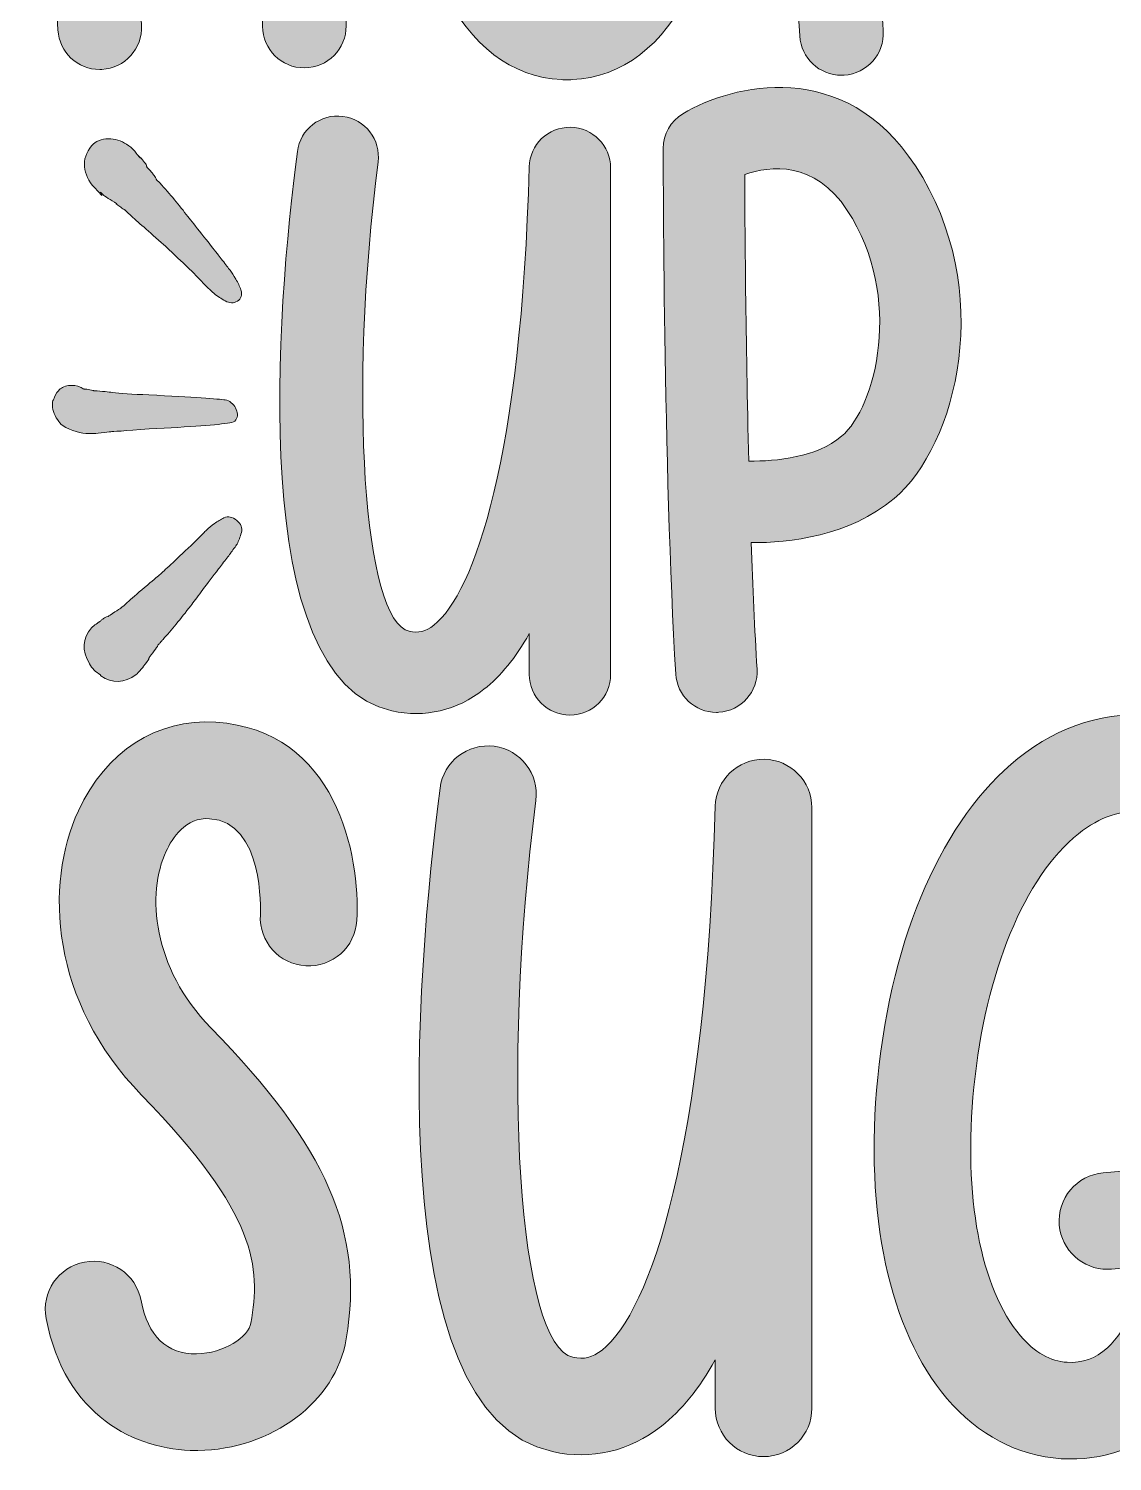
# Model space of a CAD drawing. Header units: inches. Extents: x 156 to 933, y -1047 to -33.
# Drawn here: x 156 to 545, y -1047 to -534 of the extents above; entities that cross this region are included whole.
import ezdxf

# ---------------------------------------------------------------- set-up
doc = ezdxf.new("R2010")
doc.units = ezdxf.units.IN
doc.header["$MEASUREMENT"] = 0
doc.layers.add('Layer 1', color=7, linetype='Continuous')

# ---------------------------------------------------------------- blocks, each defined once
blk = doc.blocks.new('block 3')
at = {"layer": 'Layer 1', "true_color": 0x7bcd03}
h = blk.add_hatch(color=72, dxfattribs=at)
h.dxf.hatch_style = 2
edge = h.paths.add_edge_path()
edge.add_spline(control_points=[(607.25, -972.58), (607.25, -972.58), (595.03, -973.65), (595.03, -973.65), (597.23, -986.56), (601.38, -1007.58), (607.24, -1023.22), (610.59, -1032.16), (606.05, -1042.14), (597.1, -1045.49), (595.11, -1046.24), (593.06, -1046.59), (591.04, -1046.59), (584.04, -1046.59), (577.44, -1042.3), (574.84, -1035.35), (573.72, -1032.36), (572.66, -1029.22), (571.65, -1026.02), (569.94, -1028.02), (568.11, -1029.93), (566.16, -1031.72), (554.98, -1041.96), (541.22, -1046.93), (526.28, -1045.98), (510.69, -1045.03), (496.52, -1037.55), (485.3, -1024.37), (464.68, -1000.14), (455.65, -958.25), (460.54, -909.42), (465.65, -858.3), (483.95, -816.63), (510.76, -795.12), (525.73, -783.1), (542.89, -777.83), (560.35, -779.92), (605.84, -785.32), (612.5, -835.54), (609.67, -861.35), (608.62, -870.85), (600.09, -877.7), (590.58, -876.66), (581.1, -875.62), (574.25, -867.1), (575.26, -857.62), (575.33, -856.91), (579.1, -816.99), (556.28, -814.28), (548.14, -813.33), (540.1, -815.94), (532.43, -822.1), (513.11, -837.61), (499.1, -871.54), (494.97, -912.86), (491.08, -951.79), (497.31, -985.09), (511.65, -1001.95), (516.7, -1007.88), (522.34, -1011.08), (528.4, -1011.45), (533.92, -1011.77), (538.52, -1010.12), (542.79, -1006.21), (549.88, -999.7), (554.72, -988.17), (557.09, -976.95), (557.09, -976.95), (544.31, -978.06), (544.31, -978.06), (543.8, -978.1), (543.29, -978.12), (542.79, -978.12), (533.91, -978.12), (526.35, -971.33), (525.57, -962.32), (524.74, -952.8), (531.79, -944.41), (541.31, -943.58), (541.31, -943.58), (604.26, -938.11), (604.26, -938.11), (613.67, -937.28), (622.16, -944.32), (622.99, -953.85), (623.83, -963.36), (616.78, -971.75), (607.25, -972.58)], knot_values=[0, 0, 0, 0, 1, 1, 1, 2, 2, 2, 3, 3, 3, 4, 4, 4, 5, 5, 5, 6, 6, 6, 7, 7, 7, 8, 8, 8, 9, 9, 9, 10, 10, 10, 11, 11, 11, 12, 12, 12, 13, 13, 13, 14, 14, 14, 15, 15, 15, 16, 16, 16, 17, 17, 17, 18, 18, 18, 19, 19, 19, 20, 20, 20, 21, 21, 21, 22, 22, 22, 23, 23, 23, 24, 24, 24, 25, 25, 25, 26, 26, 26, 27, 27, 27, 28, 28, 28, 29, 29, 29, 29], degree=3, periodic=1)
h = blk.add_hatch(color=72, dxfattribs=at)
h.dxf.hatch_style = 2
edge = h.paths.add_edge_path()
edge.add_spline(control_points=[(239.39, -851.19), (239.46, -849.62), (240.76, -817.94), (221.21, -816.71), (212.63, -816.1), (207.76, -823.76), (205.65, -828.35), (198.6, -843.64), (200.62, -869.97), (221.68, -891.62), (263.42, -934.52), (276.57, -964.73), (270.17, -1003.07), (266.43, -1025.54), (243.56, -1042.73), (216.97, -1043.03), (216.75, -1043.03), (216.54, -1043.03), (216.31, -1043.03), (194.6, -1043.03), (169.31, -1030.64), (162.66, -995.76), (160.88, -986.36), (167.04, -977.3), (176.42, -975.52), (185.81, -973.75), (194.87, -979.89), (196.66, -989.28), (199.1, -1002.1), (205.93, -1008.64), (216.57, -1008.42), (226.36, -1008.31), (235.22, -1002.28), (236.04, -997.37), (239.38, -977.35), (238.61, -958.63), (196.87, -915.74), (164.26, -882.21), (161.99, -840.42), (174.21, -813.87), (183.97, -792.68), (202.38, -780.79), (223.4, -782.16), (266.52, -784.9), (275.31, -829.8), (273.94, -853.16), (273.38, -862.7), (265.28, -869.94), (255.64, -869.42), (246.12, -868.86), (238.85, -860.7), (239.39, -851.19)], knot_values=[0, 0, 0, 0, 1, 1, 1, 2, 2, 2, 3, 3, 3, 4, 4, 4, 5, 5, 5, 6, 6, 6, 7, 7, 7, 8, 8, 8, 9, 9, 9, 10, 10, 10, 11, 11, 11, 12, 12, 12, 13, 13, 13, 14, 14, 14, 15, 15, 15, 16, 16, 16, 17, 17, 17, 17], degree=3, periodic=1)
h = blk.add_hatch(color=72, dxfattribs=at)
h.dxf.hatch_style = 2
edge = h.paths.add_edge_path()
edge.add_spline(control_points=[(436.93, -812.73), (436.93, -812.73), (436.93, -1027.93), (436.93, -1027.93), (436.93, -1037.49), (429.19, -1045.23), (419.63, -1045.23), (410.07, -1045.23), (402.33, -1037.49), (402.33, -1027.93), (402.33, -1027.93), (402.33, -1010.59), (402.33, -1010.59), (396.61, -1020.83), (390.2, -1028.74), (383.1, -1034.3), (371.54, -1043.35), (358, -1046.51), (343.99, -1043.46), (281.74, -1029.9), (295.13, -872.68), (303.78, -805.71), (305.01, -796.24), (313.59, -789.58), (323.16, -790.77), (332.64, -791.98), (339.33, -800.66), (338.1, -810.14), (325.43, -908.44), (331.87, -1005.4), (351.36, -1009.65), (355.29, -1010.5), (358.32, -1009.76), (361.77, -1007.05), (379.17, -993.43), (398.97, -935.09), (402.34, -812.25), (402.59, -802.79), (410.27, -795.3), (419.87, -795.42), (429.33, -795.56), (436.93, -803.27), (436.93, -812.73)], knot_values=[0, 0, 0, 0, 1, 1, 1, 2, 2, 2, 3, 3, 3, 4, 4, 4, 5, 5, 5, 6, 6, 6, 7, 7, 7, 8, 8, 8, 9, 9, 9, 10, 10, 10, 11, 11, 11, 12, 12, 12, 13, 13, 13, 14, 14, 14, 14], degree=3, periodic=1)
at = {"layer": 'Layer 1', "lineweight": 0}
for points, knots in [([(607.25, -972.58), (607.25, -972.58), (595.03, -973.65), (595.03, -973.65), (597.23, -986.56), (601.38, -1007.58), (607.24, -1023.22), (610.59, -1032.16), (606.05, -1042.14), (597.1, -1045.49), (595.11, -1046.24), (593.06, -1046.59), (591.04, -1046.59), (584.04, -1046.59), (577.44, -1042.3), (574.84, -1035.35), (573.72, -1032.36), (572.66, -1029.22), (571.65, -1026.02), (569.94, -1028.02), (568.11, -1029.93), (566.16, -1031.72), (554.98, -1041.96), (541.22, -1046.93), (526.28, -1045.98), (510.69, -1045.03), (496.52, -1037.55), (485.3, -1024.37), (464.68, -1000.14), (455.65, -958.25), (460.54, -909.42), (465.65, -858.3), (483.95, -816.63), (510.76, -795.12), (525.73, -783.1), (542.89, -777.83), (560.35, -779.92), (605.84, -785.32), (612.5, -835.54), (609.67, -861.35), (608.62, -870.85), (600.09, -877.7), (590.58, -876.66), (581.1, -875.62), (574.25, -867.1), (575.26, -857.62), (575.33, -856.91), (579.1, -816.99), (556.28, -814.28), (548.14, -813.33), (540.1, -815.94), (532.43, -822.1), (513.11, -837.61), (499.1, -871.54), (494.97, -912.86), (491.08, -951.79), (497.31, -985.09), (511.65, -1001.95), (516.7, -1007.88), (522.34, -1011.08), (528.4, -1011.45), (533.92, -1011.77), (538.52, -1010.12), (542.79, -1006.21), (549.88, -999.7), (554.72, -988.17), (557.09, -976.95), (557.09, -976.95), (544.31, -978.06), (544.31, -978.06), (543.8, -978.1), (543.29, -978.12), (542.79, -978.12), (533.91, -978.12), (526.35, -971.33), (525.57, -962.32), (524.74, -952.8), (531.79, -944.41), (541.31, -943.58), (541.31, -943.58), (604.26, -938.11), (604.26, -938.11), (613.67, -937.28), (622.16, -944.32), (622.99, -953.85), (623.83, -963.36), (616.78, -971.75), (607.25, -972.58)], [0, 0, 0, 0, 1, 1, 1, 2, 2, 2, 3, 3, 3, 4, 4, 4, 5, 5, 5, 6, 6, 6, 7, 7, 7, 8, 8, 8, 9, 9, 9, 10, 10, 10, 11, 11, 11, 12, 12, 12, 13, 13, 13, 14, 14, 14, 15, 15, 15, 16, 16, 16, 17, 17, 17, 18, 18, 18, 19, 19, 19, 20, 20, 20, 21, 21, 21, 22, 22, 22, 23, 23, 23, 24, 24, 24, 25, 25, 25, 26, 26, 26, 27, 27, 27, 28, 28, 28, 29, 29, 29, 29]), ([(239.39, -851.19), (239.46, -849.62), (240.76, -817.94), (221.21, -816.71), (212.63, -816.1), (207.76, -823.76), (205.65, -828.35), (198.6, -843.64), (200.62, -869.97), (221.68, -891.62), (263.42, -934.52), (276.57, -964.73), (270.17, -1003.07), (266.43, -1025.54), (243.56, -1042.73), (216.97, -1043.03), (216.75, -1043.03), (216.54, -1043.03), (216.31, -1043.03), (194.6, -1043.03), (169.31, -1030.64), (162.66, -995.76), (160.88, -986.36), (167.04, -977.3), (176.42, -975.52), (185.81, -973.75), (194.87, -979.89), (196.66, -989.28), (199.1, -1002.1), (205.93, -1008.64), (216.57, -1008.42), (226.36, -1008.31), (235.22, -1002.28), (236.04, -997.37), (239.38, -977.35), (238.61, -958.63), (196.87, -915.74), (164.26, -882.21), (161.99, -840.42), (174.21, -813.87), (183.97, -792.68), (202.38, -780.79), (223.4, -782.16), (266.52, -784.9), (275.31, -829.8), (273.94, -853.16), (273.38, -862.7), (265.28, -869.94), (255.64, -869.42), (246.12, -868.86), (238.85, -860.7), (239.39, -851.19)], [0, 0, 0, 0, 1, 1, 1, 2, 2, 2, 3, 3, 3, 4, 4, 4, 5, 5, 5, 6, 6, 6, 7, 7, 7, 8, 8, 8, 9, 9, 9, 10, 10, 10, 11, 11, 11, 12, 12, 12, 13, 13, 13, 14, 14, 14, 15, 15, 15, 16, 16, 16, 17, 17, 17, 17]), ([(436.93, -812.73), (436.93, -812.73), (436.93, -1027.93), (436.93, -1027.93), (436.93, -1037.49), (429.19, -1045.23), (419.63, -1045.23), (410.07, -1045.23), (402.33, -1037.49), (402.33, -1027.93), (402.33, -1027.93), (402.33, -1010.59), (402.33, -1010.59), (396.61, -1020.83), (390.2, -1028.74), (383.1, -1034.3), (371.54, -1043.35), (358, -1046.51), (343.99, -1043.46), (281.74, -1029.9), (295.13, -872.68), (303.78, -805.71), (305.01, -796.24), (313.59, -789.58), (323.16, -790.77), (332.64, -791.98), (339.33, -800.66), (338.1, -810.14), (325.43, -908.44), (331.87, -1005.4), (351.36, -1009.65), (355.29, -1010.5), (358.32, -1009.76), (361.77, -1007.05), (379.17, -993.43), (398.97, -935.09), (402.34, -812.25), (402.59, -802.79), (410.27, -795.3), (419.87, -795.42), (429.33, -795.56), (436.93, -803.27), (436.93, -812.73)], [0, 0, 0, 0, 1, 1, 1, 2, 2, 2, 3, 3, 3, 4, 4, 4, 5, 5, 5, 6, 6, 6, 7, 7, 7, 8, 8, 8, 9, 9, 9, 10, 10, 10, 11, 11, 11, 12, 12, 12, 13, 13, 13, 14, 14, 14, 14])]:
    blk.add_open_spline(points, degree=3, knots=knots, dxfattribs=at)
blk = doc.blocks.new('block 5')
at = {"layer": 'Layer 1', "true_color": 0x0055ae}
h = blk.add_hatch(color=154, dxfattribs=at)
h.dxf.hatch_style = 2
edge = h.paths.add_edge_path()
edge.add_spline(control_points=[(435.25, -330.26), (430.74, -332.97), (427.98, -337.84), (427.98, -343.1), (427.98, -344.28), (428.08, -461.21), (432.61, -536.31), (433.09, -544.26), (439.68, -550.38), (447.54, -550.38), (447.83, -550.38), (448.15, -550.37), (448.45, -550.35), (456.7, -549.85), (462.99, -542.76), (462.49, -534.51), (461.62, -520.18), (460.92, -504.29), (460.35, -487.97), (474.23, -488.04), (496.42, -485.6), (512.86, -471.8), (535.97, -452.37), (550.52, -395.05), (520.72, -349.44), (494.56, -309.4), (453.37, -319.39), (435.25, -330.26)], knot_values=[0, 0, 0, 0, 1, 1, 1, 2, 2, 2, 3, 3, 3, 4, 4, 4, 5, 5, 5, 6, 6, 6, 7, 7, 7, 8, 8, 8, 9, 9, 9, 9], degree=3, periodic=1)
edge = h.paths.add_edge_path()
edge.add_spline(control_points=[(493.59, -448.87), (484.46, -456.54), (469.63, -458.15), (459.46, -457.98), (458.33, -413.58), (458.02, -371.02), (457.94, -352.61), (467.36, -349.38), (483.67, -347.46), (495.66, -365.81), (516.6, -397.87), (506.08, -438.38), (493.59, -448.87)], knot_values=[0, 0, 0, 0, 1, 1, 1, 2, 2, 2, 3, 3, 3, 4, 4, 4, 4], degree=3, periodic=1)
h = blk.add_hatch(color=154, dxfattribs=at)
h.dxf.hatch_style = 2
edge = h.paths.add_edge_path()
edge.add_spline(control_points=[(239.1, -354.63), (239.1, -354.63), (239.68, -450.12), (239.68, -450.12), (239.68, -450.12), (192.65, -455.35), (192.65, -455.35), (192.65, -455.35), (186.74, -345.16), (186.74, -345.16), (186.3, -336.91), (179.32, -330.61), (170.99, -331.02), (162.74, -331.46), (156.4, -338.51), (156.85, -346.76), (156.85, -346.76), (166.9, -534.15), (166.9, -534.15), (167.33, -542.13), (173.94, -548.31), (181.84, -548.31), (182.11, -548.31), (182.38, -548.3), (182.65, -548.29), (190.91, -547.85), (197.24, -540.8), (196.8, -532.55), (196.8, -532.55), (194.27, -485.29), (194.27, -485.29), (194.27, -485.29), (239.87, -480.23), (239.87, -480.23), (239.87, -480.23), (240.19, -532.85), (240.19, -532.85), (240.24, -541.08), (246.93, -547.73), (255.16, -547.73), (255.18, -547.73), (255.21, -547.73), (255.25, -547.73), (263.51, -547.68), (270.18, -540.94), (270.13, -532.67), (270.13, -532.67), (269.11, -364.48), (269.11, -364.48), (257.5, -362.7), (247.48, -359.4), (239.1, -354.63)], knot_values=[0, 0, 0, 0, 1, 1, 1, 2, 2, 2, 3, 3, 3, 4, 4, 4, 5, 5, 5, 6, 6, 6, 7, 7, 7, 8, 8, 8, 9, 9, 9, 10, 10, 10, 11, 11, 11, 12, 12, 12, 13, 13, 13, 14, 14, 14, 15, 15, 15, 16, 16, 16, 17, 17, 17, 17], degree=3, periodic=1)
h = blk.add_hatch(color=154, dxfattribs=at)
h.dxf.hatch_style = 2
edge = h.paths.add_edge_path()
edge.add_spline(control_points=[(378.2, -331.29), (347.14, -350.26), (320.83, -361.32), (298.7, -364.77), (293.05, -381.45), (289.54, -404.09), (289.54, -434.69), (289.54, -506.57), (311.11, -550.23), (347.32, -551.93), (347.85, -551.99), (348.4, -552.02), (348.94, -552.02), (349.11, -552.02), (349.29, -552.02), (349.44, -552.02), (349.99, -552.02), (350.53, -551.99), (351.06, -551.93), (387.28, -550.23), (408.86, -506.57), (408.86, -434.69), (408.86, -374.17), (395.2, -344.64), (378.2, -331.29)], knot_values=[0, 0, 0, 0, 1, 1, 1, 2, 2, 2, 3, 3, 3, 4, 4, 4, 5, 5, 5, 6, 6, 6, 7, 7, 7, 8, 8, 8, 8], degree=3, periodic=1)
edge = h.paths.add_edge_path()
edge.add_spline(control_points=[(349.21, -522.04), (334.43, -521.75), (319.48, -491.66), (319.48, -434.69), (319.48, -403.75), (323.34, -351.79), (349.15, -351.45), (349.17, -351.45), (349.19, -351.45), (349.21, -351.45), (349.22, -351.45), (349.24, -351.45), (349.26, -351.45), (375.08, -351.79), (378.93, -403.75), (378.93, -434.69), (378.93, -491.66), (363.98, -521.75), (349.21, -522.04)], knot_values=[0, 0, 0, 0, 1, 1, 1, 2, 2, 2, 3, 3, 3, 4, 4, 4, 5, 5, 5, 6, 6, 6, 6], degree=3, periodic=1)
at = {"layer": 'Layer 1', "lineweight": 0}
for points, knots in [([(435.25, -330.26), (430.74, -332.97), (427.98, -337.84), (427.98, -343.1), (427.98, -344.28), (428.08, -461.21), (432.61, -536.31), (433.09, -544.26), (439.68, -550.38), (447.54, -550.38), (447.83, -550.38), (448.15, -550.37), (448.45, -550.35), (456.7, -549.85), (462.99, -542.76), (462.49, -534.51), (461.62, -520.18), (460.92, -504.29), (460.35, -487.97), (474.23, -488.04), (496.42, -485.6), (512.86, -471.8), (535.97, -452.37), (550.52, -395.05), (520.72, -349.44), (494.56, -309.4), (453.37, -319.39), (435.25, -330.26)], [0, 0, 0, 0, 1, 1, 1, 2, 2, 2, 3, 3, 3, 4, 4, 4, 5, 5, 5, 6, 6, 6, 7, 7, 7, 8, 8, 8, 9, 9, 9, 9]), ([(239.1, -354.63), (239.1, -354.63), (239.68, -450.12), (239.68, -450.12), (239.68, -450.12), (192.65, -455.35), (192.65, -455.35), (192.65, -455.35), (186.74, -345.16), (186.74, -345.16), (186.3, -336.91), (179.32, -330.61), (170.99, -331.02), (162.74, -331.46), (156.4, -338.51), (156.85, -346.76), (156.85, -346.76), (166.9, -534.15), (166.9, -534.15), (167.33, -542.13), (173.94, -548.31), (181.84, -548.31), (182.11, -548.31), (182.38, -548.3), (182.65, -548.29), (190.91, -547.85), (197.24, -540.8), (196.8, -532.55), (196.8, -532.55), (194.27, -485.29), (194.27, -485.29), (194.27, -485.29), (239.87, -480.23), (239.87, -480.23), (239.87, -480.23), (240.19, -532.85), (240.19, -532.85), (240.24, -541.08), (246.93, -547.73), (255.16, -547.73), (255.18, -547.73), (255.21, -547.73), (255.25, -547.73), (263.51, -547.68), (270.18, -540.94), (270.13, -532.67), (270.13, -532.67), (269.11, -364.48), (269.11, -364.48), (257.5, -362.7), (247.48, -359.4), (239.1, -354.63)], [0, 0, 0, 0, 1, 1, 1, 2, 2, 2, 3, 3, 3, 4, 4, 4, 5, 5, 5, 6, 6, 6, 7, 7, 7, 8, 8, 8, 9, 9, 9, 10, 10, 10, 11, 11, 11, 12, 12, 12, 13, 13, 13, 14, 14, 14, 15, 15, 15, 16, 16, 16, 17, 17, 17, 17]), ([(378.2, -331.29), (347.14, -350.26), (320.83, -361.32), (298.7, -364.77), (293.05, -381.45), (289.54, -404.09), (289.54, -434.69), (289.54, -506.57), (311.11, -550.23), (347.32, -551.93), (347.85, -551.99), (348.4, -552.02), (348.94, -552.02), (349.11, -552.02), (349.29, -552.02), (349.44, -552.02), (349.99, -552.02), (350.53, -551.99), (351.06, -551.93), (387.28, -550.23), (408.86, -506.57), (408.86, -434.69), (408.86, -374.17), (395.2, -344.64), (378.2, -331.29)], [0, 0, 0, 0, 1, 1, 1, 2, 2, 2, 3, 3, 3, 4, 4, 4, 5, 5, 5, 6, 6, 6, 7, 7, 7, 8, 8, 8, 8])]:
    blk.add_open_spline(points, degree=3, knots=knots, dxfattribs=at)
blk = doc.blocks.new('block 6')
at = {"layer": 'Layer 1', "true_color": 0x04d3da}
h = blk.add_hatch(color=132, dxfattribs=at)
h.dxf.hatch_style = 2
edge = h.paths.add_edge_path()
edge.add_spline(control_points=[(390.76, -564.14), (386.36, -566.78), (383.68, -571.53), (383.68, -576.66), (383.68, -577.8), (383.77, -691.73), (388.19, -764.91), (388.65, -772.65), (395.08, -778.61), (402.73, -778.61), (403.02, -778.61), (403.33, -778.6), (403.62, -778.59), (411.66, -778.1), (417.78, -771.19), (417.3, -763.15), (416.45, -749.19), (415.77, -733.71), (415.22, -717.81), (428.74, -717.87), (450.36, -715.5), (466.38, -702.05), (488.9, -683.12), (503.07, -627.27), (474.04, -582.83), (448.55, -543.81), (408.41, -553.55), (390.76, -564.14)], knot_values=[0, 0, 0, 0, 1, 1, 1, 2, 2, 2, 3, 3, 3, 4, 4, 4, 5, 5, 5, 6, 6, 6, 7, 7, 7, 8, 8, 8, 9, 9, 9, 9], degree=3, periodic=1)
edge = h.paths.add_edge_path()
edge.add_spline(control_points=[(447.61, -679.7), (438.7, -687.18), (424.26, -688.75), (414.34, -688.59), (413.24, -645.32), (412.94, -603.86), (412.87, -585.92), (422.04, -582.77), (437.94, -580.9), (449.62, -598.78), (470.02, -630.01), (459.77, -669.48), (447.61, -679.7)], knot_values=[0, 0, 0, 0, 1, 1, 1, 2, 2, 2, 3, 3, 3, 4, 4, 4, 4], degree=3, periodic=1)
h = blk.add_hatch(color=132, dxfattribs=at)
h.dxf.hatch_style = 2
edge = h.paths.add_edge_path()
edge.add_spline(control_points=[(350.48, -569.02), (342.4, -568.91), (335.92, -575.23), (335.71, -583.2), (332.87, -686.74), (316.18, -735.91), (301.51, -747.39), (298.61, -749.67), (296.05, -750.3), (292.74, -749.58), (276.32, -746.01), (270.89, -664.28), (281.57, -581.42), (282.6, -573.44), (276.96, -566.12), (268.97, -565.09), (260.91, -564.1), (253.68, -569.71), (252.64, -577.69), (245.35, -634.13), (234.06, -766.65), (286.53, -778.08), (298.34, -780.65), (309.76, -777.99), (319.5, -770.36), (325.48, -765.68), (330.88, -759.01), (335.7, -750.38), (335.7, -750.38), (335.7, -764.99), (335.7, -764.99), (335.7, -773.05), (342.23, -779.58), (350.29, -779.58), (358.34, -779.58), (364.87, -773.05), (364.87, -764.99), (364.87, -764.99), (364.87, -583.6), (364.87, -583.6), (364.87, -575.63), (358.46, -569.13), (350.48, -569.02)], knot_values=[0, 0, 0, 0, 1, 1, 1, 2, 2, 2, 3, 3, 3, 4, 4, 4, 5, 5, 5, 6, 6, 6, 7, 7, 7, 8, 8, 8, 9, 9, 9, 10, 10, 10, 11, 11, 11, 12, 12, 12, 13, 13, 13, 14, 14, 14, 14], degree=3, periodic=1)
at = {"layer": 'Layer 1', "lineweight": 0}
for points, knots in [([(390.76, -564.14), (386.36, -566.78), (383.68, -571.53), (383.68, -576.66), (383.68, -577.8), (383.77, -691.73), (388.19, -764.91), (388.65, -772.65), (395.08, -778.61), (402.73, -778.61), (403.02, -778.61), (403.33, -778.6), (403.62, -778.59), (411.66, -778.1), (417.78, -771.19), (417.3, -763.15), (416.45, -749.19), (415.77, -733.71), (415.22, -717.81), (428.74, -717.87), (450.36, -715.5), (466.38, -702.05), (488.9, -683.12), (503.07, -627.27), (474.04, -582.83), (448.55, -543.81), (408.41, -553.55), (390.76, -564.14)], [0, 0, 0, 0, 1, 1, 1, 2, 2, 2, 3, 3, 3, 4, 4, 4, 5, 5, 5, 6, 6, 6, 7, 7, 7, 8, 8, 8, 9, 9, 9, 9]), ([(350.48, -569.02), (342.4, -568.91), (335.92, -575.23), (335.71, -583.2), (332.87, -686.74), (316.18, -735.91), (301.51, -747.39), (298.61, -749.67), (296.05, -750.3), (292.74, -749.58), (276.32, -746.01), (270.89, -664.28), (281.57, -581.42), (282.6, -573.44), (276.96, -566.12), (268.97, -565.09), (260.91, -564.1), (253.68, -569.71), (252.64, -577.69), (245.35, -634.13), (234.06, -766.65), (286.53, -778.08), (298.34, -780.65), (309.76, -777.99), (319.5, -770.36), (325.48, -765.68), (330.88, -759.01), (335.7, -750.38), (335.7, -750.38), (335.7, -764.99), (335.7, -764.99), (335.7, -773.05), (342.23, -779.58), (350.29, -779.58), (358.34, -779.58), (364.87, -773.05), (364.87, -764.99), (364.87, -764.99), (364.87, -583.6), (364.87, -583.6), (364.87, -575.63), (358.46, -569.13), (350.48, -569.02)], [0, 0, 0, 0, 1, 1, 1, 2, 2, 2, 3, 3, 3, 4, 4, 4, 5, 5, 5, 6, 6, 6, 7, 7, 7, 8, 8, 8, 9, 9, 9, 10, 10, 10, 11, 11, 11, 12, 12, 12, 13, 13, 13, 14, 14, 14, 14]), ([(447.61, -679.7), (438.7, -687.18), (424.26, -688.75), (414.34, -688.59), (413.24, -645.32), (412.94, -603.86), (412.87, -585.92), (422.04, -582.77), (437.94, -580.9), (449.62, -598.78), (470.02, -630.01), (459.77, -669.48), (447.61, -679.7)], [0, 0, 0, 0, 1, 1, 1, 2, 2, 2, 3, 3, 3, 4, 4, 4, 4])]:
    blk.add_open_spline(points, degree=3, knots=knots, dxfattribs=at)
blk = doc.blocks.new('block 2')
at = {"layer": 'Layer 1', "true_color": 0x764c24}
h = blk.add_hatch(color=27, dxfattribs=at)
h.dxf.hatch_style = 2
edge = h.paths.add_edge_path()
edge.add_spline(control_points=[(185.89, -678.07), (185.12, -678.18), (183.97, -678.31), (182.43, -678.48), (180.89, -678.65), (179.79, -678.73), (179.13, -678.73), (176.26, -678.95), (173.13, -678.23), (169.72, -676.58), (168.18, -675.81), (166.92, -674.38), (165.93, -672.29), (164.94, -670.2), (164.66, -668.39), (165.1, -666.85), (165.1, -666.85), (165.27, -666.68), (165.27, -666.68), (165.71, -665.36), (166.31, -664.26), (167.08, -663.38), (167.85, -662.39), (169.06, -661.79), (170.71, -661.57), (172.36, -661.35), (173.74, -661.51), (174.84, -662.06), (175.06, -662.17), (175.31, -662.31), (175.58, -662.48), (175.85, -662.64), (176.05, -662.72), (176.16, -662.72), (176.26, -662.83), (176.38, -662.89), (176.49, -662.89), (176.82, -662.78), (177.42, -662.83), (178.3, -663.05), (179.18, -663.27), (179.68, -663.38), (179.79, -663.38), (182.87, -663.6), (185.07, -663.82), (186.39, -664.04), (189.14, -664.37), (193.48, -664.65), (199.42, -664.87), (215.37, -665.75), (224.5, -666.35), (226.81, -666.68), (227.58, -666.79), (228.3, -667.12), (228.96, -667.67), (229.62, -668.22), (230.14, -668.86), (230.53, -669.57), (230.91, -670.29), (231.13, -671.03), (231.18, -671.8), (231.24, -672.57), (231.05, -673.26), (230.61, -673.86), (230.17, -674.47), (229.45, -674.82), (228.46, -674.93), (224.28, -675.59), (214.66, -676.31), (199.59, -677.08), (190.68, -677.74), (186.11, -678.07), (185.89, -678.07)], knot_values=[0, 0, 0, 0, 1, 1, 1, 2, 2, 2, 3, 3, 3, 4, 4, 4, 5, 5, 5, 6, 6, 6, 7, 7, 7, 8, 8, 8, 9, 9, 9, 10, 10, 10, 11, 11, 11, 12, 12, 12, 13, 13, 13, 14, 14, 14, 15, 15, 15, 16, 16, 16, 17, 17, 17, 18, 18, 18, 19, 19, 19, 20, 20, 20, 21, 21, 21, 22, 22, 22, 23, 23, 23, 24, 24, 24, 24], degree=3, periodic=1)
edge = h.paths.add_edge_path()
edge.add_spline(control_points=[(226.32, -708.92), (227.86, -708.26), (229.4, -708.57), (230.94, -709.83), (232.48, -711.1), (233.03, -712.55), (232.59, -714.2), (232.15, -715.75), (231.65, -717.12), (231.1, -718.33), (230.88, -718.66), (230.5, -719.18), (229.95, -719.9), (229.4, -720.61), (229.01, -721.13), (228.79, -721.46), (228.24, -722.23), (227.39, -723.36), (226.23, -724.85), (225.08, -726.33), (224.23, -727.46), (223.68, -728.23), (219.5, -733.73), (216.42, -737.8), (214.44, -740.44), (210.81, -745.17), (207.51, -749.18), (204.54, -752.48), (204.32, -752.71), (204.04, -753.01), (203.71, -753.39), (203.38, -753.78), (203.16, -754.03), (203.05, -754.13), (203.05, -754.13), (202.89, -754.3), (202.89, -754.3), (202.56, -754.96), (201.46, -756.5), (199.59, -758.92), (199.37, -759.36), (199.31, -759.58), (199.42, -759.58), (199.31, -759.8), (198.65, -760.68), (197.44, -762.22), (197.44, -762.33), (197.39, -762.44), (197.28, -762.55), (197.17, -762.66), (196.95, -762.91), (196.62, -763.29), (196.29, -763.68), (195.96, -764.03), (195.63, -764.36), (195.3, -764.69), (195.08, -764.92), (194.97, -765.02), (190.57, -768.22), (186.33, -768.38), (182.26, -765.52), (182.26, -765.52), (182.1, -765.35), (182.1, -765.35), (182.1, -765.35), (182.1, -765.19), (182.1, -765.19), (180.45, -764.2), (179.13, -762.88), (178.14, -761.23), (178.14, -761.23), (178.14, -761.06), (178.14, -761.06), (175.39, -756.44), (175.66, -752.21), (178.96, -748.36), (179.4, -747.81), (179.95, -747.37), (180.61, -747.04), (180.61, -747.04), (181.6, -746.21), (181.6, -746.21), (181.71, -746.21), (181.82, -746.16), (181.93, -746.05), (182.04, -745.94), (182.15, -745.83), (182.26, -745.72), (182.48, -745.5), (182.81, -745.25), (183.25, -744.98), (183.69, -744.7), (184.02, -744.51), (184.24, -744.4), (184.24, -744.4), (184.74, -744.23), (184.74, -744.23), (184.74, -744.23), (184.9, -744.23), (184.9, -744.23), (185.01, -744.12), (185.23, -743.96), (185.56, -743.74), (188.09, -742.09), (189.52, -741.16), (189.85, -740.93), (189.85, -740.93), (189.52, -741.1), (189.52, -741.1), (189.52, -741.1), (190.51, -740.44), (190.51, -740.44), (190.51, -740.44), (191.67, -739.28), (191.67, -739.28), (193.1, -737.96), (195.19, -736.15), (197.94, -733.84), (200.69, -731.53), (202.45, -730.04), (203.22, -729.38), (204.98, -727.84), (208.77, -724.32), (214.6, -718.82), (215.15, -718.27), (216.03, -717.39), (217.24, -716.18), (218.45, -714.97), (219.41, -714.01), (220.13, -713.3), (220.84, -712.58), (221.78, -711.81), (222.94, -710.99), (224.09, -710.16), (225.22, -709.47), (226.32, -708.92)], knot_values=[0, 0, 0, 0, 1, 1, 1, 2, 2, 2, 3, 3, 3, 4, 4, 4, 5, 5, 5, 6, 6, 6, 7, 7, 7, 8, 8, 8, 9, 9, 9, 10, 10, 10, 11, 11, 11, 12, 12, 12, 13, 13, 13, 14, 14, 14, 15, 15, 15, 16, 16, 16, 17, 17, 17, 18, 18, 18, 19, 19, 19, 20, 20, 20, 21, 21, 21, 22, 22, 22, 23, 23, 23, 24, 24, 24, 25, 25, 25, 26, 26, 26, 27, 27, 27, 28, 28, 28, 29, 29, 29, 30, 30, 30, 31, 31, 31, 32, 32, 32, 33, 33, 33, 34, 34, 34, 35, 35, 35, 36, 36, 36, 37, 37, 37, 38, 38, 38, 39, 39, 39, 40, 40, 40, 41, 41, 41, 42, 42, 42, 43, 43, 43, 44, 44, 44, 45, 45, 45, 45], degree=3, periodic=1)
edge = h.paths.add_edge_path()
edge.add_spline(control_points=[(182.43, -592.76), (182.43, -592.76), (182.59, -593.42), (182.59, -593.42), (182.59, -593.42), (179.95, -590.62), (179.95, -590.62), (177.86, -588.31), (176.68, -585.83), (176.4, -583.19), (176.13, -580.55), (176.98, -578.02), (178.96, -575.6), (180.5, -573.95), (182.48, -573.13), (184.9, -573.13), (187.32, -573.13), (189.52, -573.79), (191.5, -575.11), (192.6, -575.77), (193.43, -576.43), (193.98, -577.09), (194.2, -577.31), (194.53, -577.72), (194.97, -578.32), (195.41, -578.93), (195.79, -579.4), (196.12, -579.73), (196.12, -579.73), (196.29, -579.89), (196.29, -579.89), (196.29, -579.89), (196.45, -580.06), (196.45, -580.06), (196.45, -580.06), (195.63, -579.07), (195.63, -579.07), (195.63, -579.07), (196.12, -579.56), (196.12, -579.56), (197.66, -581.1), (198.54, -582.26), (198.76, -583.03), (198.76, -583.03), (198.6, -582.86), (198.6, -582.86), (198.6, -582.86), (198.6, -583.03), (198.6, -583.03), (198.82, -583.36), (199.12, -583.71), (199.51, -584.1), (199.89, -584.49), (200.22, -584.84), (200.5, -585.17), (200.77, -585.5), (201.07, -585.89), (201.4, -586.33), (201.73, -586.77), (201.95, -587.15), (202.06, -587.48), (202.06, -587.48), (202.06, -587.65), (202.06, -587.65), (202.17, -587.65), (202.23, -587.7), (202.23, -587.81), (202.23, -587.81), (203.38, -588.97), (203.38, -588.97), (207.01, -592.93), (210.37, -596.94), (213.45, -601.01), (214.55, -602.44), (216.2, -604.53), (218.4, -607.28), (220.6, -610.03), (222.25, -612.12), (223.35, -613.55), (223.79, -614.1), (224.61, -615.15), (225.82, -616.69), (227.03, -618.23), (227.94, -619.41), (228.54, -620.23), (229.15, -621.06), (229.84, -622.13), (230.61, -623.45), (231.38, -624.77), (231.98, -626.04), (232.42, -627.25), (232.97, -629.12), (232.56, -630.46), (231.18, -631.29), (229.81, -632.11), (228.35, -632.09), (226.81, -631.21), (225.38, -630.44), (224.03, -629.53), (222.77, -628.48), (221.5, -627.44), (220.02, -626.01), (218.32, -624.19), (216.61, -622.38), (215.48, -621.2), (214.93, -620.65), (208.77, -614.82), (205.09, -611.35), (203.88, -610.25), (198.6, -605.63), (194.69, -602.17), (192.16, -599.86), (192.16, -599.86), (191.01, -598.7), (191.01, -598.7), (191.01, -598.7), (190.84, -598.54), (190.84, -598.54), (190.84, -598.54), (190.68, -598.54), (190.68, -598.54), (190.57, -598.54), (190.26, -598.35), (189.77, -597.96), (189.28, -597.57), (188.8, -597.22), (188.37, -596.89), (188.37, -596.89), (187.71, -596.39), (187.71, -596.39), (187.71, -596.39), (188.04, -596.39), (188.04, -596.39), (185.51, -594.96), (183.8, -593.86), (182.92, -593.09), (182.26, -592.43), (181.99, -592.16), (182.1, -592.27), (182.1, -592.16), (182.21, -592.32), (182.43, -592.76)], knot_values=[0, 0, 0, 0, 1, 1, 1, 2, 2, 2, 3, 3, 3, 4, 4, 4, 5, 5, 5, 6, 6, 6, 7, 7, 7, 8, 8, 8, 9, 9, 9, 10, 10, 10, 11, 11, 11, 12, 12, 12, 13, 13, 13, 14, 14, 14, 15, 15, 15, 16, 16, 16, 17, 17, 17, 18, 18, 18, 19, 19, 19, 20, 20, 20, 21, 21, 21, 22, 22, 22, 23, 23, 23, 24, 24, 24, 25, 25, 25, 26, 26, 26, 27, 27, 27, 28, 28, 28, 29, 29, 29, 30, 30, 30, 31, 31, 31, 32, 32, 32, 33, 33, 33, 34, 34, 34, 35, 35, 35, 36, 36, 36, 37, 37, 37, 38, 38, 38, 39, 39, 39, 40, 40, 40, 41, 41, 41, 42, 42, 42, 43, 43, 43, 44, 44, 44, 45, 45, 45, 46, 46, 46, 47, 47, 47, 47], degree=3, periodic=1)
edge = h.paths.add_edge_path()
edge.add_spline(control_points=[(199.59, -759.08), (199.59, -759.08), (199.42, -759.58), (199.42, -759.58), (199.42, -759.47), (199.48, -759.31), (199.59, -759.08)], knot_values=[0, 0, 0, 0, 1, 1, 1, 2, 2, 2, 2], degree=3, periodic=1)
at = {"layer": 'Layer 1', "lineweight": 0}
for points, knots in [([(182.43, -592.76), (182.43, -592.76), (182.59, -593.42), (182.59, -593.42), (182.59, -593.42), (179.95, -590.62), (179.95, -590.62), (177.86, -588.31), (176.68, -585.83), (176.4, -583.19), (176.13, -580.55), (176.98, -578.02), (178.96, -575.6), (180.5, -573.95), (182.48, -573.13), (184.9, -573.13), (187.32, -573.13), (189.52, -573.79), (191.5, -575.11), (192.6, -575.77), (193.43, -576.43), (193.98, -577.09), (194.2, -577.31), (194.53, -577.72), (194.97, -578.32), (195.41, -578.93), (195.79, -579.4), (196.12, -579.73), (196.12, -579.73), (196.29, -579.89), (196.29, -579.89), (196.29, -579.89), (196.45, -580.06), (196.45, -580.06), (196.45, -580.06), (195.63, -579.07), (195.63, -579.07), (195.63, -579.07), (196.12, -579.56), (196.12, -579.56), (197.66, -581.1), (198.54, -582.26), (198.76, -583.03), (198.76, -583.03), (198.6, -582.86), (198.6, -582.86), (198.6, -582.86), (198.6, -583.03), (198.6, -583.03), (198.82, -583.36), (199.12, -583.71), (199.51, -584.1), (199.89, -584.49), (200.22, -584.84), (200.5, -585.17), (200.77, -585.5), (201.07, -585.89), (201.4, -586.33), (201.73, -586.77), (201.95, -587.15), (202.06, -587.48), (202.06, -587.48), (202.06, -587.65), (202.06, -587.65), (202.17, -587.65), (202.23, -587.7), (202.23, -587.81), (202.23, -587.81), (203.38, -588.97), (203.38, -588.97), (207.01, -592.93), (210.37, -596.94), (213.45, -601.01), (214.55, -602.44), (216.2, -604.53), (218.4, -607.28), (220.6, -610.03), (222.25, -612.12), (223.35, -613.55), (223.79, -614.1), (224.61, -615.15), (225.82, -616.69), (227.03, -618.23), (227.94, -619.41), (228.54, -620.23), (229.15, -621.06), (229.84, -622.13), (230.61, -623.45), (231.38, -624.77), (231.98, -626.04), (232.42, -627.25), (232.97, -629.12), (232.56, -630.46), (231.18, -631.29), (229.81, -632.11), (228.35, -632.09), (226.81, -631.21), (225.38, -630.44), (224.03, -629.53), (222.77, -628.48), (221.5, -627.44), (220.02, -626.01), (218.32, -624.19), (216.61, -622.38), (215.48, -621.2), (214.93, -620.65), (208.77, -614.82), (205.09, -611.35), (203.88, -610.25), (198.6, -605.63), (194.69, -602.17), (192.16, -599.86), (192.16, -599.86), (191.01, -598.7), (191.01, -598.7), (191.01, -598.7), (190.84, -598.54), (190.84, -598.54), (190.84, -598.54), (190.68, -598.54), (190.68, -598.54), (190.57, -598.54), (190.26, -598.35), (189.77, -597.96), (189.28, -597.57), (188.8, -597.22), (188.37, -596.89), (188.37, -596.89), (187.71, -596.39), (187.71, -596.39), (187.71, -596.39), (188.04, -596.39), (188.04, -596.39), (185.51, -594.96), (183.8, -593.86), (182.92, -593.09), (182.26, -592.43), (181.99, -592.16), (182.1, -592.27), (182.1, -592.16), (182.21, -592.32), (182.43, -592.76)], [0, 0, 0, 0, 1, 1, 1, 2, 2, 2, 3, 3, 3, 4, 4, 4, 5, 5, 5, 6, 6, 6, 7, 7, 7, 8, 8, 8, 9, 9, 9, 10, 10, 10, 11, 11, 11, 12, 12, 12, 13, 13, 13, 14, 14, 14, 15, 15, 15, 16, 16, 16, 17, 17, 17, 18, 18, 18, 19, 19, 19, 20, 20, 20, 21, 21, 21, 22, 22, 22, 23, 23, 23, 24, 24, 24, 25, 25, 25, 26, 26, 26, 27, 27, 27, 28, 28, 28, 29, 29, 29, 30, 30, 30, 31, 31, 31, 32, 32, 32, 33, 33, 33, 34, 34, 34, 35, 35, 35, 36, 36, 36, 37, 37, 37, 38, 38, 38, 39, 39, 39, 40, 40, 40, 41, 41, 41, 42, 42, 42, 43, 43, 43, 44, 44, 44, 45, 45, 45, 46, 46, 46, 47, 47, 47, 47]), ([(185.89, -678.07), (185.12, -678.18), (183.97, -678.31), (182.43, -678.48), (180.89, -678.65), (179.79, -678.73), (179.13, -678.73), (176.26, -678.95), (173.13, -678.23), (169.72, -676.58), (168.18, -675.81), (166.92, -674.38), (165.93, -672.29), (164.94, -670.2), (164.66, -668.39), (165.1, -666.85), (165.1, -666.85), (165.27, -666.68), (165.27, -666.68), (165.71, -665.36), (166.31, -664.26), (167.08, -663.38), (167.85, -662.39), (169.06, -661.79), (170.71, -661.57), (172.36, -661.35), (173.74, -661.51), (174.84, -662.06), (175.06, -662.17), (175.31, -662.31), (175.58, -662.48), (175.85, -662.64), (176.05, -662.72), (176.16, -662.72), (176.26, -662.83), (176.38, -662.89), (176.49, -662.89), (176.82, -662.78), (177.42, -662.83), (178.3, -663.05), (179.18, -663.27), (179.68, -663.38), (179.79, -663.38), (182.87, -663.6), (185.07, -663.82), (186.39, -664.04), (189.14, -664.37), (193.48, -664.65), (199.42, -664.87), (215.37, -665.75), (224.5, -666.35), (226.81, -666.68), (227.58, -666.79), (228.3, -667.12), (228.96, -667.67), (229.62, -668.22), (230.14, -668.86), (230.53, -669.57), (230.91, -670.29), (231.13, -671.03), (231.18, -671.8), (231.24, -672.57), (231.05, -673.26), (230.61, -673.86), (230.17, -674.47), (229.45, -674.82), (228.46, -674.93), (224.28, -675.59), (214.66, -676.31), (199.59, -677.08), (190.68, -677.74), (186.11, -678.07), (185.89, -678.07)], [0, 0, 0, 0, 1, 1, 1, 2, 2, 2, 3, 3, 3, 4, 4, 4, 5, 5, 5, 6, 6, 6, 7, 7, 7, 8, 8, 8, 9, 9, 9, 10, 10, 10, 11, 11, 11, 12, 12, 12, 13, 13, 13, 14, 14, 14, 15, 15, 15, 16, 16, 16, 17, 17, 17, 18, 18, 18, 19, 19, 19, 20, 20, 20, 21, 21, 21, 22, 22, 22, 23, 23, 23, 24, 24, 24, 24]), ([(226.32, -708.92), (227.86, -708.26), (229.4, -708.57), (230.94, -709.83), (232.48, -711.1), (233.03, -712.55), (232.59, -714.2), (232.15, -715.75), (231.65, -717.12), (231.1, -718.33), (230.88, -718.66), (230.5, -719.18), (229.95, -719.9), (229.4, -720.61), (229.01, -721.13), (228.79, -721.46), (228.24, -722.23), (227.39, -723.36), (226.23, -724.85), (225.08, -726.33), (224.23, -727.46), (223.68, -728.23), (219.5, -733.73), (216.42, -737.8), (214.44, -740.44), (210.81, -745.17), (207.51, -749.18), (204.54, -752.48), (204.32, -752.71), (204.04, -753.01), (203.71, -753.39), (203.38, -753.78), (203.16, -754.03), (203.05, -754.13), (203.05, -754.13), (202.89, -754.3), (202.89, -754.3), (202.56, -754.96), (201.46, -756.5), (199.59, -758.92), (199.37, -759.36), (199.31, -759.58), (199.42, -759.58), (199.31, -759.8), (198.65, -760.68), (197.44, -762.22), (197.44, -762.33), (197.39, -762.44), (197.28, -762.55), (197.17, -762.66), (196.95, -762.91), (196.62, -763.29), (196.29, -763.68), (195.96, -764.03), (195.63, -764.36), (195.3, -764.69), (195.08, -764.92), (194.97, -765.02), (190.57, -768.22), (186.33, -768.38), (182.26, -765.52), (182.26, -765.52), (182.1, -765.35), (182.1, -765.35), (182.1, -765.35), (182.1, -765.19), (182.1, -765.19), (180.45, -764.2), (179.13, -762.88), (178.14, -761.23), (178.14, -761.23), (178.14, -761.06), (178.14, -761.06), (175.39, -756.44), (175.66, -752.21), (178.96, -748.36), (179.4, -747.81), (179.95, -747.37), (180.61, -747.04), (180.61, -747.04), (181.6, -746.21), (181.6, -746.21), (181.71, -746.21), (181.82, -746.16), (181.93, -746.05), (182.04, -745.94), (182.15, -745.83), (182.26, -745.72), (182.48, -745.5), (182.81, -745.25), (183.25, -744.98), (183.69, -744.7), (184.02, -744.51), (184.24, -744.4), (184.24, -744.4), (184.74, -744.23), (184.74, -744.23), (184.74, -744.23), (184.9, -744.23), (184.9, -744.23), (185.01, -744.12), (185.23, -743.96), (185.56, -743.74), (188.09, -742.09), (189.52, -741.16), (189.85, -740.93), (189.85, -740.93), (189.52, -741.1), (189.52, -741.1), (189.52, -741.1), (190.51, -740.44), (190.51, -740.44), (190.51, -740.44), (191.67, -739.28), (191.67, -739.28), (193.1, -737.96), (195.19, -736.15), (197.94, -733.84), (200.69, -731.53), (202.45, -730.04), (203.22, -729.38), (204.98, -727.84), (208.77, -724.32), (214.6, -718.82), (215.15, -718.27), (216.03, -717.39), (217.24, -716.18), (218.45, -714.97), (219.41, -714.01), (220.13, -713.3), (220.84, -712.58), (221.78, -711.81), (222.94, -710.99), (224.09, -710.16), (225.22, -709.47), (226.32, -708.92)], [0, 0, 0, 0, 1, 1, 1, 2, 2, 2, 3, 3, 3, 4, 4, 4, 5, 5, 5, 6, 6, 6, 7, 7, 7, 8, 8, 8, 9, 9, 9, 10, 10, 10, 11, 11, 11, 12, 12, 12, 13, 13, 13, 14, 14, 14, 15, 15, 15, 16, 16, 16, 17, 17, 17, 18, 18, 18, 19, 19, 19, 20, 20, 20, 21, 21, 21, 22, 22, 22, 23, 23, 23, 24, 24, 24, 25, 25, 25, 26, 26, 26, 27, 27, 27, 28, 28, 28, 29, 29, 29, 30, 30, 30, 31, 31, 31, 32, 32, 32, 33, 33, 33, 34, 34, 34, 35, 35, 35, 36, 36, 36, 37, 37, 37, 38, 38, 38, 39, 39, 39, 40, 40, 40, 41, 41, 41, 42, 42, 42, 43, 43, 43, 44, 44, 44, 45, 45, 45, 45]), ([(199.59, -759.08), (199.59, -759.08), (199.42, -759.58), (199.42, -759.58), (199.42, -759.47), (199.48, -759.31), (199.59, -759.08)], [0, 0, 0, 0, 1, 1, 1, 2, 2, 2, 2])]:
    blk.add_open_spline(points, degree=3, knots=knots, dxfattribs=at)
at = {"layer": 'Layer 1'}
for name in ['block 5', 'block 6', 'block 3']:
    blk.add_blockref(name, (0, 0), dxfattribs=at)

msp = doc.modelspace()

# ---------------------------------------------------------------- block references
at = {"layer": 'Layer 1'}
msp.add_blockref('block 2', (0, 0), dxfattribs=at)

doc.saveas('drawing.dxf')
